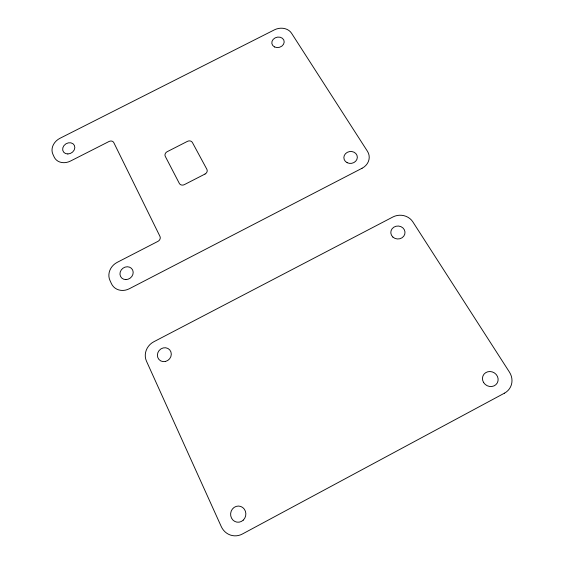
<?xml version="1.0" encoding="UTF-8"?>
<svg xmlns="http://www.w3.org/2000/svg" width="564" height="564" viewBox="0 0 564 564"><rect width="100%" height="100%" fill="white"/><g stroke="black" fill="none" stroke-linecap="round" stroke-linejoin="round"><path stroke-width="0.85" d="M504.47 393.164L242.365 534.023A16.751 15.707 -81.6 0 1 221.278 526.6L146.45 361.115A14.861 13.719 -45.6 0 1 153.768 341.784L392.904 216.978A14.622 13.31 1 0 1 412.813 221.828L509.433 372.092A16.476 15.172 29.2 0 1 504.47 393.164M362.053 168.262L129.318 288.747A14.185 12.662 -37.8 0 1 111.404 283.607L109.902 280.294A14.156 12.612 -37.5 0 1 117.171 262.38L157.969 241.35A3.976 3.546 -31.8 0 0 159.936 236.33L113.801 142.629A3.758 3.18 -29 0 0 109.049 141.479L70.472 161.064A13.141 10.963 -31.8 0 1 54.137 156.954L52.84 154.099A13.12 10.928 -31.7 0 1 59.981 138.293L274.4 29.85A12.88 10.674 -14.1 0 1 291.525 33.206L367.453 151.286A13.931 12.316 -7.1 0 1 362.053 168.262M205.035 174.036L184.343 184.647A3.87 3.398 -25.7 0 1 179.324 183.392L165.28 156.355A3.814 3.292 -25.5 0 1 167.155 151.709L187.467 141.345A3.807 3.285 -23.4 0 1 192.402 142.509L206.861 169.278A3.863 3.398 -23.3 0 1 205.035 174.036M243.246 520.149A8.107 7.621 -81.4 0 0 240.701 506.437A8.107 7.621 -81.4 0 0 230.746 515.849A8.107 7.621 -81.4 0 0 243.246 520.149M165.463 361.454A7.219 6.683 -45.4 0 0 169.729 349.877A7.219 6.683 -45.4 0 0 157.842 352.733A7.219 6.683 -45.4 0 0 165.463 361.454M392.889 237.084A7.106 6.486 0.9 0 0 404.776 234.187A7.106 6.486 0.9 0 0 396.055 226.234A7.106 6.486 0.9 0 0 392.889 237.084M483.672 382.618A7.981 7.367 29 0 0 497.244 382.984A7.981 7.367 29 0 0 489.989 371.528A7.981 7.367 29 0 0 483.672 382.618M125.793 279.589A6.874 6.133 -37.2 0 0 132.653 270.015A6.874 6.133 -37.2 0 0 121.274 269.923A6.874 6.133 -37.2 0 0 125.793 279.589M67.849 153.972A6.373 5.316 -31.5 0 0 74.406 145.456A6.373 5.316 -31.5 0 0 63.944 145.611A6.373 5.316 -31.5 0 0 67.849 153.972M274.633 46.981A6.26 5.196 -14.3 0 0 284.193 42.11A6.26 5.196 -14.3 0 0 275.169 37.858A6.26 5.196 -14.3 0 0 274.633 46.981M347.114 162.679A6.761 5.978 -7.6 0 0 357.336 157.363A6.761 5.978 -7.6 0 0 347.325 152.308A6.761 5.978 -7.6 0 0 347.114 162.679"/></g></svg>
